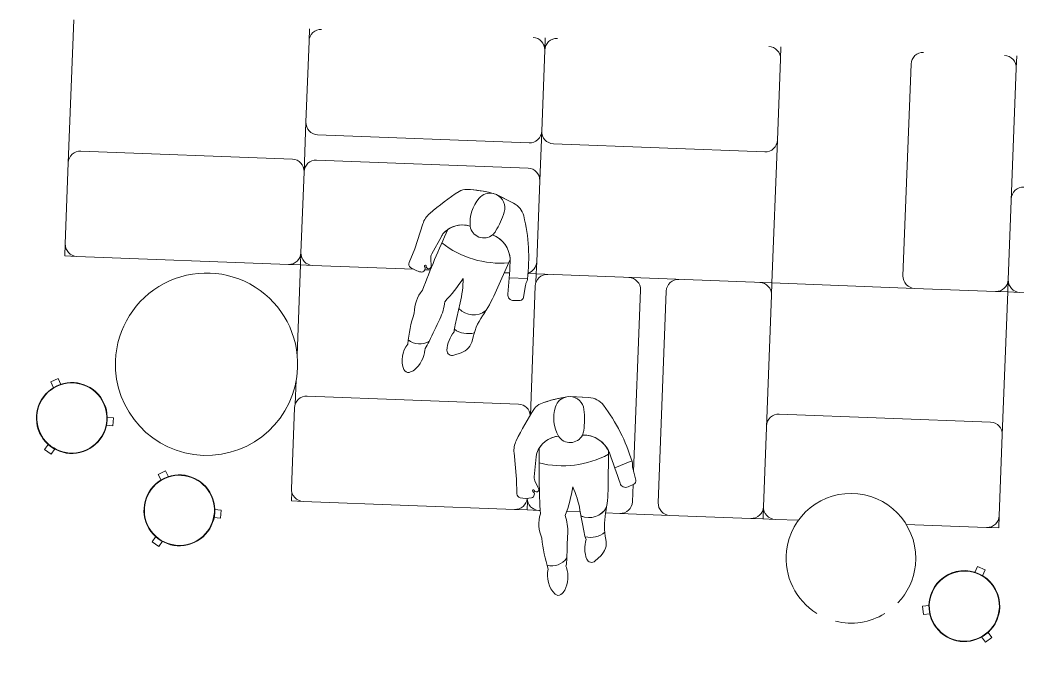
# Model space of a CAD drawing. Header units: millimetres. Extents: x 18438 to 82538, y -3412 to 53720.
# Drawn here: x 56015 to 60939, y 50592 to 53720 of the extents above; entities that cross this region are included whole.
import ezdxf

# ---------------------------------------------------------------- set-up
doc = ezdxf.new("R2010")
doc.units = ezdxf.units.MM
doc.header["$MEASUREMENT"] = 0
doc.layers.add('A-DETL-GENF', color=92, linetype='Continuous', lineweight=13)
doc.layers.add('I-FURN', color=40, linetype='Continuous', lineweight=13)

# ---------------------------------------------------------------- blocks, each defined once
blk = doc.blocks.new('Existing Furniture_Aalto Stool 60_EC4 - EC4B-V165-GA PLAN - LEVEL 11')
at = {"layer": 'I-FURN', "color": 0, "lineweight": -2}
for p, q in [((20, 205), (-20, 205)), ((-20, 172.8), (-20, 205)), ((20, 205), (20, 172.8)), ((-187.5, -85.2), (-159.6, -69.1)), ((-187.5, -85.2), (-167.5, -119.8)), ((160.7, -69.7), (187.5, -85.2)), ((167.5, -119.8), (187.5, -85.2)), ((-139.6, -103.7), (-167.5, -119.8)), ((167.5, -119.8), (139.6, -103.7))]:
    blk.add_line(p, q, dxfattribs=at)
for radius, start, end in [(175, 360, 180), (173, 360, 180), (173, 0, 180), (175, 180, 360), (173, 180, 360), (173, 180, 0)]:
    blk.add_arc((0, 0), radius, start, end, dxfattribs=at)
blk = doc.blocks.new('Pallet Cushion - Existing Cushion 1220 x 520-V353-GA PLAN - LEVEL 11')
at = {"layer": 'I-FURN', "color": 0, "lineweight": -2}
for p, q in [((-260, 522.5), (-260, 406)), ((260, -522.5), (260, 522.5)), ((-260, -123.3), (-260, -522.5)), ((-200, -582.5), (200, -582.5))]:
    blk.add_line(p, q, dxfattribs=at)
for centre, start, end in [((-200, 522.5), 90, 180), ((200, 522.5), 360, 90), ((-200, -522.5), 180, 270), ((200, -522.5), 270, 0)]:
    blk.add_arc(centre, 60, start, end, dxfattribs=at)
blk = doc.blocks.new('Man Skinny_Seated_Plan_ENT - Man Skinny_Seated_Plan_ENT-3506717-GA PLAN - LEVEL 11')
at = {"layer": 'A-DETL-GENF', "color": 0, "lineweight": -2}
for p, q in [((-409.2, 297.7), (-538.5, 292.1)), ((-409.2, 297.7), (-538.5, 292.1)), ((-538.5, 292.1), (-610.7, 294.5)), ((-538.5, 292.1), (-610.7, 294.5)), ((-589.7, 186), (-557.2, 200.6)), ((-589.7, 186), (-557.2, 200.6)), ((-532, 204.2), (-434.6, 190.3)), ((-532, 204.2), (-434.6, 190.3)), ((-155.7, -85.4), (-145.6, 13.2)), ((-155.7, -85.4), (-146.2, 7)), ((-708.7, -12.2), (-820, -27)), ((-708.7, -12.2), (-820, -27)), ((-962.6, -73.4), (-938.4, -102.5)), ((-962.6, -73.4), (-938.4, -102.5)), ((-603.6, -156.8), (-422.5, -168)), ((-603.6, -156.8), (-422.5, -168)), ((-479.5, -281.1), (-508.7, -195.5)), ((-605.8, -256.1), (-593.8, -285.1)), ((-605.8, -256.1), (-593.8, -285.1)), ((-575, -295.1), (-514.4, -283.6)), ((-575, -295.1), (-514.4, -283.6))]:
    blk.add_line(p, q, dxfattribs=at)
for centre, radius, start, end in [((-404, 183.2), 114.6, 61.4825, 92.5987), ((-404, 183.2), 114.6, 61.4825, 92.5987), ((-513.5, 244.5), 123.1, 163.4648, 190.0284), ((-513.5, 244.5), 123.1, 163.4648, 190.0284), ((-611.4, 273.5), 21, 88.1268, 163.4648), ((-611.4, 273.5), 21, 88.1268, 163.4648), ((-1020.3, -935.9), 1392.2, 53.6923, 61.1872), ((-1020.3, -935.9), 1392.2, 53.6923, 61.1872), ((-617.4, 226.1), 17.6, 190.0262, 323.3594), ((-617.4, 226.1), 17.6, 190.0262, 323.3594), ((-594.7, 197.2), 12.3, 108.076, 294.1692), ((-594.7, 197.2), 12.3, 108.076, 294.1692), ((-599.9, 213), 4.28, 288.3398, 142.4132), ((-599.9, 213), 4.28, 288.3398, 142.4132), ((-538.4, 159.3), 45.4, 81.8673, 114.3881), ((-538.4, 159.3), 45.4, 81.8673, 114.3881), ((-1029.4, 38.2), 127.3, 72.1839, 132.2778), ((-1029.4, 38.2), 127.3, 72.1839, 132.2778), ((-810.3, -507.1), 690.4, 92.1478, 105.1226), ((-810.3, -507.1), 690.4, 92.1478, 105.1226), ((-882.9, 137), 92.2, 162.7096, 231.5682), ((-882.9, 137), 92.2, 162.7103, 231.5682), ((-774.4, 19.2), 174.9, 70.5191, 110.6898), ((-774.4, 19.2), 174.9, 70.5191, 110.6898), ((-715.1, -4173.8), 4357.9, 85.746, 90.013), ((-715.1, -4173.8), 4357.9, 85.746, 90.013), ((-7, 36.1), 478.8, 162.9039, 205.0897), ((-7, 36.1), 478.8, 162.9037, 205.0897), ((-445.6, 113.4), 77.7, 67.9963, 81.8663), ((-445.6, 113.4), 77.7, 67.996, 81.8663), ((-463.6, 68.7), 125.9, 55.2233, 67.9963), ((-463.6, 68.7), 125.9, 2.6705, 67.9963), ((-463.6, 68.7), 125.9, 2.5922, 55.2233), ((-233.6, 135.6), 62.8, 17.4966, 53.2189), ((-233.6, 135.6), 62.8, 17.4966, 53.2189), ((-773.8, -38), 630.3, 4.6654, 17.7868), ((-773.8, -38), 630.3, 5.6043, 17.7868), ((-1099.8, 115.9), 22.5, 132.5807, 212.8456), ((-1099.8, 115.9), 22.5, 132.5807, 212.8456), ((-1062.8, 140), 66.6, 213.025, 237.7221), ((-1062.8, 140), 66.6, 213.025, 237.7221), ((-1025, 216.1), 151.4, 240.9785, 284.1934), ((-1025, 216.1), 151.4, 240.9785, 284.1934), ((-1005.3, 137.3), 70.2, 284.4102, 290.5931), ((-1005.3, 137.3), 70.2, 284.4102, 290.5931), ((-924.5, 283.8), 219.6, 255.1842, 265.6778), ((-924.5, 283.8), 219.6, 255.1842, 265.6778), ((-1314.4, -5018.6), 5097.2, 84.4254, 85.7988), ((-1314.4, -5018.6), 5097.2, 84.4254, 85.7988), ((-795.1, 308.9), 255.6, 264.5728, 284.6141), ((-795.1, 308.9), 255.6, 264.5728, 284.6141), ((-430.1, 761.2), 761.4, 246.7549, 257.7895), ((-430.1, 761.2), 761.4, 246.7549, 257.7895), ((-304.7, 15), 68.1, 119.2195, 239.6997), ((-256.9, -91.4), 184.7, 69.8792, 116.0062), ((-218.3, 14), 72.4, 7.536, 69.8644), ((-781.1, 530.5), 547.5, 277.5928, 290.2978), ((-781.1, 530.5), 547.5, 277.5928, 290.2978), ((-218.3, 14), 72.4, 273.5364, 354.4478), ((-943, -57.1), 25.5, 108.378, 219.7863), ((-943, -57.1), 25.5, 108.378, 219.7863), ((-905, -176.2), 150.5, 70.2991, 107.8172), ((-905, -176.2), 150.5, 70.2991, 107.8172), ((-790.6, -245.4), 220.4, 97.6786, 106.7906), ((-790.6, -245.4), 220.4, 97.6786, 106.7906), ((-733.1, -61.5), 112.3, 164.2208, 216.8684), ((-733.1, -61.5), 112.3, 164.2197, 216.8672), ((-649.2, -60.1), 98.5, 153.3847, 238.5984), ((-649.2, -60.1), 98.5, 153.3707, 238.5667), ((-476.9, -41.3), 137.9, 288.0056, 358.9487), ((-476.9, -41.3), 137.9, 293.2265, 358.9487), ((-304.7, 15), 68.1, 239.6997, 259.5465), ((-240, 365.4), 424.4, 259.5461, 273.5366), ((-251.9, -75.5), 96.6, 304.2559, 354.1249), ((-251.9, -75.5), 96.6, 304.2559, 354.1249), ((-872.3, -47.5), 86, 219.7863, 278.7922), ((-872.3, -47.5), 86, 219.7863, 278.7922), ((-808, -463.2), 334.7, 76.4942, 98.7922), ((-808, -463.2), 334.7, 76.4942, 98.7922), ((-557.4, 579.8), 738, 256.4942, 266.4185), ((-557.4, 579.8), 738, 256.4942, 266.4185), ((-1207.1, 2185.3), 2481.2, 284.4905, 288.1495), ((-1207.1, 2185.3), 2481.2, 284.4905, 288.1495), ((-692.8, 576.7), 883.9, 283.7408, 304.0854), ((-692.8, 576.7), 883.9, 283.7408, 304.0854), ((-476.9, -41.3), 137.9, 288.0056, 293.2265), ((-579.1, -245), 29, 104.4923, 202.5081), ((-579.1, -245), 29, 104.4923, 202.5081), ((-578.4, -278.8), 16.6, 202.3953, 281.5896), ((-578.4, -278.8), 16.6, 202.3953, 281.5896), ((-503.9, -338.2), 55.6, 84.0008, 100.9623), ((-503.9, -338.2), 55.6, 84.0008, 100.9623), ((-493.4, -238.4), 44.8, 264.001, 283.5449), ((-493.4, -238.4), 44.8, 264.001, 283.5449)]:
    blk.add_arc(centre, radius, start, end, dxfattribs=at)
blk = doc.blocks.new('New Furniture_Small Coffee Table_NT7 - NT7-V115-GA PLAN - LEVEL 11')
at = {"layer": 'I-FURN', "color": 0, "lineweight": -2}
for start, end in [(45, 225), (7.6689, 45), (307.4703, 352.6884), (225, 289.3994)]:
    blk.add_arc((0, 0), 320, start, end, dxfattribs=at)
blk = doc.blocks.new('Pallet Plywood - Pallet Plywood 1165 x 1165-V331-GA PLAN - LEVEL 11')
at = {"layer": 'I-FURN', "color": 0, "lineweight": -2}
for p, q in [((-519.9, 582.5), (-582.5, 582.5)), ((582.5, 582.5), (525.1, 582.5)), ((582.5, 539.3), (582.5, 582.5)), ((582.5, -14.5), (582.5, 105.7)), ((582.5, -582.5), (582.5, -136.5))]:
    blk.add_line(p, q, dxfattribs=at)
blk = doc.blocks.new('Pallet Plywood - Pallet Plywood 1165 x 1165-V332-GA PLAN - LEVEL 11')
at = {"layer": 'I-FURN', "color": 0, "lineweight": -2}
for p, q in [((-522.5, 582.5), (-582.5, 582.5)), ((122.5, 582.5), (-122.5, 582.5)), ((582.5, 582.5), (522.5, 582.5)), ((582.5, 540.8), (582.5, 582.5)), ((582.5, -582.5), (582.5, -522.5)), ((-582.5, -582.5), (-522.5, -582.5)), ((-122.5, -582.5), (122.5, -582.5)), ((522.5, -582.5), (582.5, -582.5))]:
    blk.add_line(p, q, dxfattribs=at)
blk = doc.blocks.new('Pallet Plywood - Pallet Plywood 1165 x 1165-V333-GA PLAN - LEVEL 11')
at = {"layer": 'I-FURN', "color": 0, "lineweight": -2}
for p, q in [((-522.5, 582.5), (-582.5, 582.5)), ((582.5, 582.5), (-122.5, 582.5)), ((582.5, -582.5), (582.5, 582.5)), ((-582.5, -582.5), (-522.5, -582.5)), ((-122.5, -582.5), (122.5, -582.5)), ((522.5, -582.5), (582.5, -582.5))]:
    blk.add_line(p, q, dxfattribs=at)
blk = doc.blocks.new('Pallet Plywood - Pallet Plywood 1165 x 1165-V334-GA PLAN - LEVEL 11')
at = {"layer": 'I-FURN', "color": 0, "lineweight": -2}
for p, q in [((-522.5, 582.5), (-582.5, 582.5)), ((582.5, 582.5), (522.5, 582.5)), ((582.5, 522.5), (582.5, 582.5)), ((582.5, -582.5), (582.5, 122.5)), ((-582.5, -582.5), (-522.5, -582.5)), ((-122.5, -582.5), (582.5, -582.5))]:
    blk.add_line(p, q, dxfattribs=at)
blk = doc.blocks.new('Pallet Plywood - Pallet Plywood 1165 x 1165-V335-GA PLAN - LEVEL 11')
at = {"layer": 'I-FURN', "color": 0, "lineweight": -2}
for p, q in [((-522.5, 582.5), (-582.5, 582.5)), ((-582.5, 582.5), (-582.5, 522.5)), ((125.1, 582.5), (-122.5, 582.5)), ((582.5, 582.5), (525.1, 582.5)), ((582.5, 539.3), (582.5, 582.5)), ((-582.5, -522.5), (-582.5, -582.5)), ((582.5, -582.5), (582.5, -539.3))]:
    blk.add_line(p, q, dxfattribs=at)
blk = doc.blocks.new('Pallet Plywood - Pallet Plywood 1165 x 1165-V336-GA PLAN - LEVEL 11')
at = {"layer": 'I-FURN', "color": 0, "lineweight": -2}
for p, q in [((122.5, 582.5), (-582.5, 582.5)), ((582.5, 582.5), (522.5, 582.5)), ((582.5, 522.5), (582.5, 582.5)), ((582.5, -582.5), (582.5, -522.5))]:
    blk.add_line(p, q, dxfattribs=at)
blk = doc.blocks.new('Pallet Cushion - Existing Cushion 1220 x 520-V345-GA PLAN - LEVEL 11')
at = {"layer": 'I-FURN', "color": 0, "lineweight": -2}
for p, q in [((200, 582.5), (-200, 582.5)), ((-260, 522.5), (-260, -522.5)), ((260, 424.6), (260, 450.6)), ((260, 32), (260, 60.3)), ((260, -522.5), (260, -23.1)), ((-200, -582.5), (200, -582.5))]:
    blk.add_line(p, q, dxfattribs=at)
for centre, start, end in [((-200, 522.5), 90, 180), ((200, 522.5), 17.9647, 90), ((-200, -522.5), 180, 270), ((200, -522.5), 270, 360)]:
    blk.add_arc(centre, 60, start, end, dxfattribs=at)
blk = doc.blocks.new('Pallet Cushion - Existing Cushion 1220 x 520-V346-GA PLAN - LEVEL 11')
at = {"layer": 'I-FURN', "color": 0, "lineweight": -2}
for p, q in [((200, 582.5), (-200, 582.5)), ((-260, 522.5), (-260, -522.5)), ((260, -522.5), (260, 522.5))]:
    blk.add_line(p, q, dxfattribs=at)
for centre, start, end in [((-200, 522.5), 90, 180), ((200, 522.5), 360, 90), ((-200, -522.5), 180, 267.216), ((200, -522.5), 275.6875, 360)]:
    blk.add_arc(centre, 60, start, end, dxfattribs=at)
blk = doc.blocks.new('Pallet Cushion - Existing Cushion 1220 x 520-V347-GA PLAN - LEVEL 11')
at = {"layer": 'I-FURN', "color": 0, "lineweight": -2}
for p, q in [((-260, 522.5), (-260, -522.5)), ((260, -522.5), (260, 522.5)), ((-200, -582.5), (200, -582.5))]:
    blk.add_line(p, q, dxfattribs=at)
for centre, start, end in [((-200, 522.5), 90, 180), ((200, 522.5), 360, 90), ((-200, -522.5), 180, 270), ((200, -522.5), 270, 360)]:
    blk.add_arc(centre, 60, start, end, dxfattribs=at)
blk = doc.blocks.new('Pallet Cushion - Existing Cushion 1220 x 520-V348-GA PLAN - LEVEL 11')
at = {"layer": 'I-FURN', "color": 0, "lineweight": -2}
for p, q in [((-260, 522.5), (-260, 280.5)), ((260, 149.4), (260, 522.5)), ((-260, 136.5), (-260, 92.3)), ((260, -522.5), (260, 59.4)), ((-260, -51.9), (-260, -522.5)), ((-200, -582.5), (200, -582.5))]:
    blk.add_line(p, q, dxfattribs=at)
for centre, start, end in [((-200, 522.5), 90, 180), ((200, 522.5), 360, 90), ((-200, -522.5), 180, 270), ((200, -522.5), 270, 360)]:
    blk.add_arc(centre, 60, start, end, dxfattribs=at)
blk = doc.blocks.new('Pallet Cushion - Existing Cushion 1220 x 520-V352-GA PLAN - LEVEL 11')
at = {"layer": 'I-FURN', "color": 0, "lineweight": -2}
for p, q in [((200, 582.5), (-200, 582.5)), ((-260, 522.5), (-260, -522.5)), ((-200, -582.5), (200, -582.5))]:
    blk.add_line(p, q, dxfattribs=at)
for centre, start, end in [((-200, 522.5), 90, 180), ((200, 522.5), 360, 90), ((-200, -522.5), 180, 270), ((200, -522.5), 270, 360)]:
    blk.add_arc(centre, 60, start, end, dxfattribs=at)
blk = doc.blocks.new('Pallet Cushion - Existing Cushion 1220 x 520-V354-GA PLAN - LEVEL 11')
at = {"layer": 'I-FURN', "color": 0, "lineweight": -2}
for p, q in [((-130, 582.5), (-200, 582.5)), ((63.1, 582.5), (-4.7, 582.5)), ((200, 582.5), (193.2, 582.5)), ((-260, 522.5), (-260, 437.1)), ((-260, 372.3), (-260, -522.5)), ((260, -522.5), (260, 115.2))]:
    blk.add_line(p, q, dxfattribs=at)
for centre, start, end in [((-200, 522.5), 90, 180), ((200, 522.5), 2.675, 90), ((-200, -522.5), 180, 270), ((200, -522.5), 270, 360)]:
    blk.add_arc(centre, 60, start, end, dxfattribs=at)
blk = doc.blocks.new('Pallet Plywood - Pallet Plywood 1165 x 1165-V356-GA PLAN - LEVEL 11')
at = {"layer": 'I-FURN', "color": 0, "lineweight": -2}
for p, q in [((122.5, 582.5), (-167.5, 582.5)), ((582.5, 582.5), (522.5, 582.5)), ((582.5, 522.5), (582.5, 582.5)), ((582.5, -582.5), (582.5, -522.5))]:
    blk.add_line(p, q, dxfattribs=at)
blk = doc.blocks.new('Existing Furniture_Meeting Table Round_ET3 - ET3-9711605-GA PLAN - LEVEL 11')
at = {"layer": 'I-FURN', "color": 0, "lineweight": -2}
for start, end in [(360, 180), (180, 360)]:
    blk.add_arc((49.3, -3000), 450, start, end, dxfattribs=at)
blk = doc.blocks.new('Existing Furniture_Aalto Stool 60_EC4 - EC4B-V164-GA PLAN - LEVEL 11')
at = {"layer": 'I-FURN', "color": 0, "lineweight": -2}
for p, q in [((20, 205), (-20, 205)), ((-20, 172.8), (-20, 205)), ((20, 205), (20, 172.8)), ((-187.5, -85.2), (-159.6, -69.1)), ((-187.5, -85.2), (-167.5, -119.8)), ((159.6, -69.1), (187.5, -85.2)), ((167.5, -119.8), (187.5, -85.2)), ((-139.6, -103.7), (-167.5, -119.8)), ((167.5, -119.8), (139.6, -103.7))]:
    blk.add_line(p, q, dxfattribs=at)
for radius, start, end in [(175, 360, 180), (173, 360, 180), (173, 0, 180), (175, 180, 360), (173, 180, 360), (173, 180, 0)]:
    blk.add_arc((0, 0), radius, start, end, dxfattribs=at)
blk = doc.blocks.new('Pallet Plywood - Pallet Plywood 1165 x 1165-V330-GA PLAN - LEVEL 11')
at = {"layer": 'I-FURN', "color": 0, "lineweight": -2}
for p, q in [((582.5, 522.5), (582.5, 582.5)), ((582.5, -582.5), (582.5, -522.5)), ((-582.5, -582.5), (122.5, -582.5)), ((522.5, -582.5), (582.5, -582.5))]:
    blk.add_line(p, q, dxfattribs=at)
blk = doc.blocks.new('Pallet Cushion - Existing Cushion 1220 x 520-9593015-GA PLAN - LEVEL 11')
at = {"layer": 'I-FURN', "color": 0, "lineweight": -2}
for p, q in [((200, 582.5), (-200, 582.5)), ((-260, 522.5), (-260, -522.5)), ((260, -522.5), (260, 522.5))]:
    blk.add_line(p, q, dxfattribs=at)
for centre, start, end in [((-200, 522.5), 90, 180), ((200, 522.5), 360, 90), ((-200, -522.5), 180, 270), ((200, -522.5), 270, 360)]:
    blk.add_arc(centre, 60, start, end, dxfattribs=at)

msp = doc.modelspace()

# ---------------------------------------------------------------- block references
at = {"layer": 'A-DETL-GENF', "color": 40, "lineweight": 0}
for p, rotation in [((58426.6, 52992.7), 69.44787914630638), ((58730.4, 52008.3), 93.04791519929414)]:
    msp.add_blockref('Man Skinny_Seated_Plan_ENT - Man Skinny_Seated_Plan_ENT-3506717-GA PLAN - LEVEL 11', p, dxfattribs=dict(at, rotation=rotation))
at = {"layer": 'I-FURN', "color": 40, "lineweight": 0}
for name, p, rotation in [('Pallet Plywood - Pallet Plywood 1165 x 1165-V330-GA PLAN - LEVEL 11', (56840.3, 53115.7), 267.8165250542611), ('Pallet Plywood - Pallet Plywood 1165 x 1165-V332-GA PLAN - LEVEL 11', (58004.4, 53071.3), 267.816525054261), ('Pallet Cushion - Existing Cushion 1220 x 520-V352-GA PLAN - LEVEL 11', (58016.7, 53393.6), 87.8165250542609), ('Pallet Plywood - Pallet Plywood 1165 x 1165-V333-GA PLAN - LEVEL 11', (59168.6, 53026.9), 267.8165250542611), ('Pallet Cushion - Existing Cushion 1220 x 520-V352-GA PLAN - LEVEL 11', (59180.9, 53349.2), 87.8165250542611), ('Pallet Plywood - Pallet Plywood 1165 x 1165-V334-GA PLAN - LEVEL 11', (60332.7, 52982.6), 267.816525054261), ('Pallet Cushion - Existing Cushion 1220 x 520-V347-GA PLAN - LEVEL 11', (60655, 52970.3), 357.816525054261), ('Pallet Plywood - Pallet Plywood 1165 x 1165-V356-GA PLAN - LEVEL 11', (61496.9, 52938.2), 267.8165250542596), ('Pallet Cushion - Existing Cushion 1220 x 520-9593015-GA PLAN - LEVEL 11', (56828, 52793.5), 87.8165250542608), ('Pallet Cushion - Existing Cushion 1220 x 520-V345-GA PLAN - LEVEL 11', (57992.1, 52749.1), 267.8165250542606), ('Pallet Cushion - Existing Cushion 1220 x 520-V348-GA PLAN - LEVEL 11', (61484.6, 52615.9), 87.81652505426092), ('Existing Furniture_Meeting Table Round_ET3 - ET3-9711605-GA PLAN - LEVEL 11', (57001.3, 55021.4), 357.816525054261), ('Pallet Plywood - Pallet Plywood 1165 x 1165-V331-GA PLAN - LEVEL 11', (57960, 51907.2), 177.8165250542611), ('Pallet Cushion - Existing Cushion 1220 x 520-V354-GA PLAN - LEVEL 11', (58799.4, 51875.2), 177.8165250542611), ('Pallet Plywood - Pallet Plywood 1165 x 1165-V335-GA PLAN - LEVEL 11', (59124.2, 51862.8), 177.8165250542611), ('Pallet Cushion - Existing Cushion 1220 x 520-V347-GA PLAN - LEVEL 11', (59446.5, 51850.5), 357.816525054261), ('Pallet Plywood - Pallet Plywood 1165 x 1165-V336-GA PLAN - LEVEL 11', (60288.3, 51818.4), 267.8165250542611), ('Existing Furniture_Aalto Stool 60_EC4 - EC4B-V164-GA PLAN - LEVEL 11', (56271.1, 51756.4), 24.81652505426064), ('Pallet Cushion - Existing Cushion 1220 x 520-V346-GA PLAN - LEVEL 11', (57945.2, 51585), 87.81652505426094), ('Pallet Cushion - Existing Cushion 1220 x 520-V353-GA PLAN - LEVEL 11', (60276.1, 51496.1), 87.81652505426113), ('Existing Furniture_Aalto Stool 60_EC4 - EC4B-V164-GA PLAN - LEVEL 11', (56802.2, 51300.8), 24.81652505426064), ('New Furniture_Small Coffee Table_NT7 - NT7-V115-GA PLAN - LEVEL 11', (60118.2, 51064.4), 308.8165250542604), ('Existing Furniture_Aalto Stool 60_EC4 - EC4B-V165-GA PLAN - LEVEL 11', (60678.3, 50828.4), 335.81652505426)]:
    msp.add_blockref(name, p, dxfattribs=dict(at, rotation=rotation))

doc.saveas('drawing.dxf')
